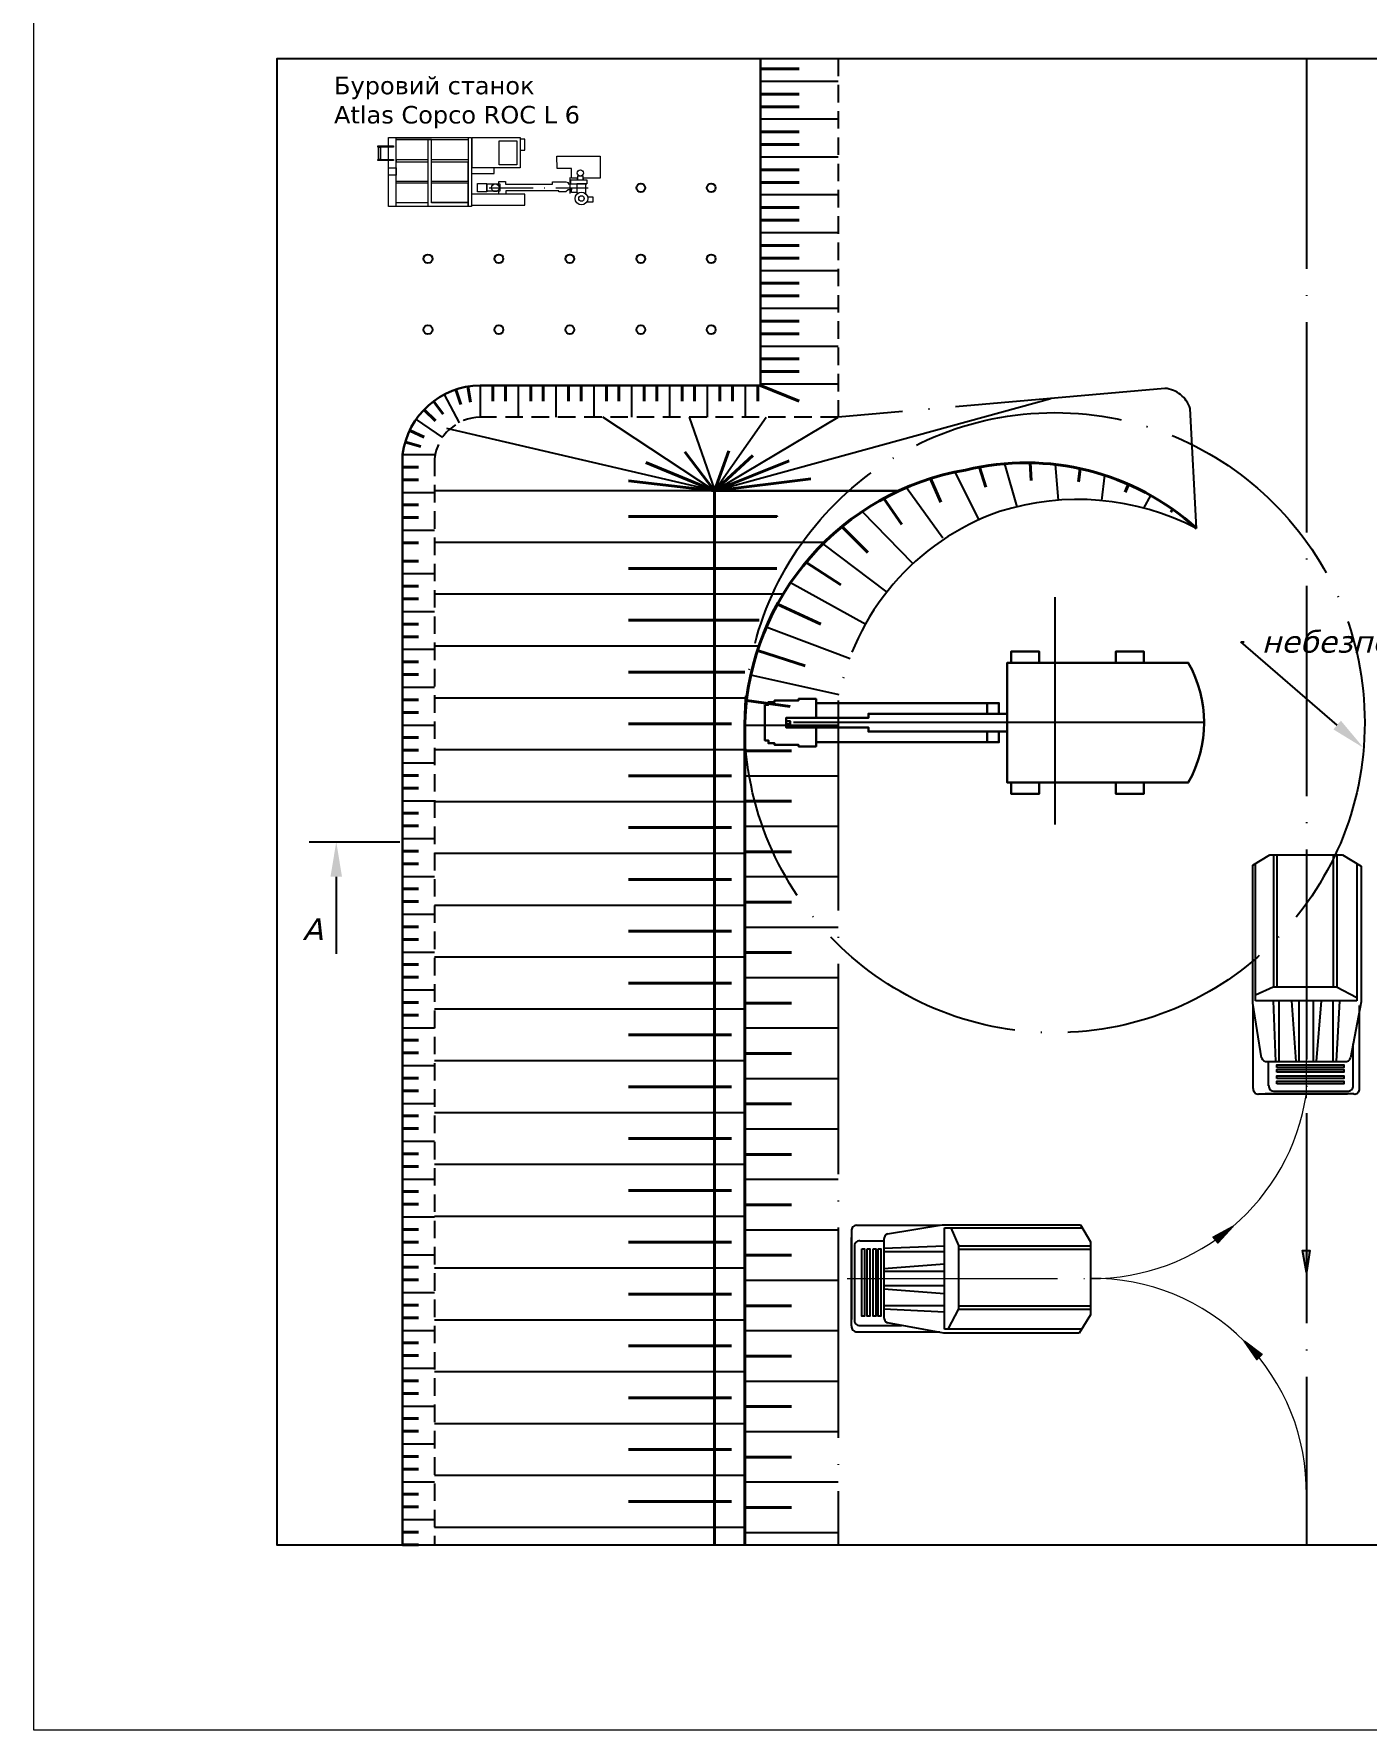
# Model space of a CAD drawing. Header units: millimetres. Extents: x -1138 to 1768, y 100 to 1081.
# Drawn here: x 956.5 to 1108.6, y 440.9 to 634.6 of the extents above; entities that cross this region are included whole.
import ezdxf
from ezdxf import colors
from ezdxf.entities.mleader import LeaderData, LeaderLine
from ezdxf.math import Vec2, Vec3

# ---------------------------------------------------------------- set-up
doc = ezdxf.new("R2010")
doc.units = ezdxf.units.MM
for name, pattern in [('ACAD_ISO04W100', [30, 24, -3, 0, -3]), ('CENTER', [7.5, 5, -1.25, 0, -1.25]), ('JIS_02_2.0', [3, 2, -1])]:
    doc.linetypes.add(name, pattern=pattern)
for name, color, linetype in [('НАДЗЕМКА', 7, 'Continuous'), ('ТРАНСПОРТ', 7, 'Continuous'), ('Уступ', 7, 'Continuous')]:
    doc.layers.add(name, color=color, linetype=linetype)
doc.styles.get("Standard").update_dxf_attribs({"font": 'calibri.ttf'})
doc.styles.add('стиль1', font='verdanai.ttf', dxfattribs={"height": 2.5})

# ---------------------------------------------------------------- blocks, each defined once
blk = doc.blocks.new('A$C3F031176')
for p, q in [((-26.66, 6.06), (-17.19, 6.06)), ((-23.17, 5.09), (-16.92, 6.11)), ((-16.92, 6.11), (-1.15, 6.11)), ((-1.15, 6.11), (0, 4.16)), ((-27.28, 5.4), (-27.28, -4.71)), ((-27.28, -5.43), (-27.28, 4.68)), ((-26.34, 4.29), (-23.59, 4.29)), ((-23.59, 4.43), (-23.58, -4.41)), ((-16.66, -5.79), (-16.66, 5.78)), ((-16.66, 5.78), (-0.96, 5.78)), ((-15.95, 5.78), (-15.06, 3.77)), ((0, 4.16), (0, -4.16)), ((-26.96, 3.62), (-26.96, -4.69)), ((-23.59, 3.45), (-16.66, 3.73)), ((-23.59, 3.07), (-16.66, 3.07)), ((-15.06, 3.77), (-15.06, -3.46)), ((-15.06, 3.71), (0, 3.71)), ((-15.06, 3.32), (0, 3.32)), ((-23.58, 1.13), (-16.66, 1.65)), ((-23.58, 0.81), (-16.66, 0.81)), ((-23.58, -0.82), (-16.66, -0.82)), ((-23.58, -1.19), (-16.66, -1.73)), ((-23.58, -3.09), (-16.66, -3.09)), ((-23.58, -3.46), (-16.66, -3.83)), ((-15.06, -3.46), (-16.28, -5.79)), ((-15.06, -3.12), (0, -3.12)), ((-15.06, -3.52), (0, -3.52)), ((-26.34, -5.37), (-21.56, -5.37)), ((-16.75, -6.27), (-23.17, -5.07)), ((-0.97, -5.79), (-16.66, -5.79)), ((0, -4.16), (-1.27, -6.27)), ((-26.66, -6.1), (-17.19, -6.1)), ((-1.27, -6.27), (-16.75, -6.27))]:
    blk.add_line(p, q)
at = {"linetype": 'ACAD_ISO04W100', "lineweight": 0}
blk.add_line((-27.77, -0.02), (0, -0.02), dxfattribs=at)
for points in [[(-26.12, 3.37), (-25.81, 3.37), (-25.81, -4.31), (-26.12, -4.31)], [(-25.51, 3.37), (-25.2, 3.37), (-25.2, -4.31), (-25.51, -4.31)], [(-24.8, 3.37), (-24.5, 3.37), (-24.5, -4.31), (-24.8, -4.31)], [(-24.26, 3.37), (-23.95, 3.37), (-23.95, -4.31), (-24.26, -4.31)]]:
    blk.add_lwpolyline(points, close=True)
for centre, radius, start, end in [((-26.71, 5.48), 0.583, 85.666, 188.0931), ((-26.38, 3.7), 0.583, 85.666, 188.0931), ((-22.96, 4.5), 0.63, 109.9652, 186.476), ((-26.71, -5.51), 0.583, 171.9069, 274.334), ((-26.36, -4.77), 0.604, 172.8512, 272.3738), ((-22.96, -4.48), 0.63, 173.524, 250.0348)]:
    blk.add_arc(centre, radius, start, end)
blk = doc.blocks.new('A$C41F85E34')
at = {"layer": 'Уступ'}
h = blk.add_hatch(color=256, dxfattribs=at)
h.dxf.hatch_style = 1
h.paths.add_polyline_path([(-1.72, 1.81), (-2.02, 1.53), (0, 0)])
h.paths.add_polyline_path([(-1.42, 2.1), (-1.72, 1.81), (0, 0)])
blk.add_lwpolyline([(0, 0), (-2.02, 1.53), (-1.42, 2.1), (0, 0)], dxfattribs=at)
blk = doc.blocks.new('A$C5939356C')
at = {"layer": 'ТРАНСПОРТ', "color": 7, "lineweight": 20}
for points in [[(-21.93, 4.79), (-20.13, 4.79), (-20.13, 4.65), (-21.93, 4.65)], [(-21.64, 3.24), (-21.86, 3.24), (-21.86, 4.65), (-21.64, 4.65)], [(-21.64, 4.65), (-21.64, 4.65), (-21.64, 3.24), (-21.64, 3.24)], [(-20.72, 5.76), (-11.24, 5.76), (-11.24, -2.13), (-20.72, -2.13)], [(-11.16, 5.76), (-5.68, 5.76), (-5.68, 2.29), (-11.16, 2.29)], [(-8.07, 5.37), (-6.04, 5.37), (-6.04, 2.62), (-8.07, 2.62)], [(-21.93, 3.24), (-20.13, 3.24), (-20.13, 3.1), (-21.93, 3.1)], [(-19.83, 1.45), (-20.72, 1.45), (-20.72, 2.3), (-19.83, 2.3)], [(-8.63, 2.29), (-11.24, 2.29), (-11.24, 1.63), (-8.63, 1.63)], [(-1.48, 3.62), (3.46, 3.62), (3.46, 1.12), (1.52, 1.12), (1.52, 0.91), (1.52, 1.33), (0.87, 1.33), (0.87, 0.91), (0.87, 1.12), (0.18, 1.12), (0.18, 2.19), (-1.44, 2.19)], [(-10.55, 0.51), (-9.48, 0.51), (-9.48, -0.45), (-10.55, -0.45)], [(-9.48, 0.44), (-8.01, 0.44), (-8.01, -0.39), (-9.48, -0.39)], [(-11.24, -2), (-5.14, -2), (-5.14, -0.72), (-11.24, -0.72)]]:
    blk.add_lwpolyline(points, close=True, dxfattribs=at)
for points in [[(-19.83, -2.13), (-19.83, 5.76), (-19.83, 5.76), (-11.61, 5.76), (-11.61, 5.76), (-11.61, -2.13), (-11.61, -1.69), (-15.81, -1.69), (-15.81, -1.71), (-15.81, 5.5)], [(-15.81, 5.5), (-19.83, 5.5), (-11.61, 5.5)], [(-15.81, 5.5), (-16.21, 5.5), (-16.21, -2.13)], [(-11.16, 5.56), (-11.24, 5.56), (-11.24, 4.28), (-11.16, 4.28)], [(-5.68, 4.28), (-5.14, 4.28), (-5.14, 5.56), (-5.68, 5.56)], [(-16.21, 2.94), (-19.8, 2.94), (-19.8, 3.25), (-16.21, 3.25)], [(-15.81, 3.25), (-11.61, 3.25)], [(-15.81, 0.76), (-11.61, 0.76), (-11.61, 2.94), (-15.81, 2.94)], [(-16.21, 0.54), (-19.83, 0.54), (-19.83, 0.76), (-16.21, 0.76)], [(-15.81, -1.69), (-11.61, -1.69), (-11.61, 0.54), (-15.81, 0.54)], [(-8.1, 0.44), (-8.1, 0.71), (-7.34, 0.71), (-7.34, 0.43), (-1.99, 0.43), (-1.99, 0.7), (-0.44, 0.7), (-0.21, 0.62), (-0.21, 0.47), (0, 0.47), (0, 0.47), (1.94, 0.47), (1.94, 0.47), (0.81, 0.47), (0.81, -0.55), (0.2, -0.55), (0.2, 0), (0.2, -0.23), (-0.21, -0.23), (-0.44, -0.44), (-1.25, -0.44), (-1.25, -0.36), (-7.3, -0.36), (-7.3, -0.72), (-8.12, -0.72), (-8.12, -0.39)], [(0.13, 0.47), (0.13, 0.91), (1.93, 0.91), (1.93, 0.47), (1.93, 0.47)], [(1.8, 0.47), (1.8, -0.67)], [(-19.83, -2.13), (-19.83, -2.13), (-19.83, -2.13), (-19.83, -1.69), (-16.21, -1.69)], [(0.81, -0.55), (0.88, -0.65)], [(2.02, -1.02), (2.62, -1.03), (2.62, -1.62), (1.93, -1.62)]]:
    blk.add_lwpolyline(points, dxfattribs=at)
at = {"layer": 'ТРАНСПОРТ', "color": 7, "linetype": 'CENTER', "lineweight": 20}
for points in [[(-9.2, 0), (2.08, 0)], [(0, 1.19), (0, -0.66)]]:
    blk.add_lwpolyline(points, dxfattribs=at)
at = {"layer": 'ТРАНСПОРТ', "color": 7, "lineweight": 20}
for centre, radius in [((1.2, 1.69), 0.364), ((-8.51, 0), 0.438), ((1.33, -1.22), 0.725), ((1.33, -1.22), 0.311)]:
    blk.add_circle(centre, radius, dxfattribs=at)

msp = doc.modelspace()

# ---------------------------------------------------------------- linework, layer by layer
at = {"color": 6, "lineweight": 20}
msp.add_lwpolyline([(956.512, 735.66), (1184.956, 735.66), (1184.956, 440.944), (956.512, 440.944)], close=True, dxfattribs=at)
at = {"lineweight": 30}
msp.add_lwpolyline([(1039.994, 557.988), (1039.994, 553.948), (1040.385, 553.948), (1040.385, 553.623), (1041.092, 553.623), (1041.092, 553.423), (1043.831, 553.423), (1043.831, 553.262), (1045.844, 553.262), (1045.83, 555.433), (1042.406, 555.433), (1042.406, 556.502), (1045.83, 556.502), (1045.83, 558.674), (1043.831, 558.674), (1043.831, 558.513), (1041.092, 558.513), (1041.092, 558.313), (1040.385, 558.313), (1040.385, 557.988)], close=True, dxfattribs=at)
for points in [[(1042.406, 556.142), (1042.867, 556.142), (1042.867, 555.793), (1042.406, 555.793)], [(1045.83, 553.734), (1066.717, 553.734), (1066.717, 554.949)], [(1065.376, 554.949), (1065.376, 553.734)]]:
    msp.add_lwpolyline(points, dxfattribs=at)
at = {"lineweight": 20}
for centre, radius, start, end in [((1077.35, 517.251), 24.752, 269.58323, 351.46101), ((1077.507, 468.177), 24.325, 358.98999, 90.79275)]:
    msp.add_arc(centre, radius, start, end, dxfattribs=at)
at = {"layer": 'НАДЗЕМКА', "lineweight": 40}
for p, q in [((998.94, 587.987), (1000.688, 587.481)), ((1037.888, 558.516), (1042.897, 557.798)), ((1037.688, 552.756), (1043.02, 552.756)), ((1037.688, 544.116), (1037.688, 549.876)), ((1037.688, 546.996), (1043.02, 546.996)), ((1037.688, 541.236), (1043.02, 541.236)), ((1037.688, 535.476), (1043.02, 535.476)), ((1037.688, 529.716), (1043.02, 529.716)), ((1037.688, 523.956), (1043.02, 523.956)), ((1037.688, 518.196), (1043.02, 518.196)), ((1037.688, 512.436), (1043.02, 512.436)), ((1037.688, 506.676), (1043.02, 506.676)), ((1037.688, 500.916), (1043.02, 500.916)), ((1037.688, 495.156), (1043.02, 495.156)), ((1037.688, 489.396), (1043.02, 489.396)), ((1037.688, 483.636), (1043.02, 483.636)), ((1037.688, 477.876), (1043.02, 477.876)), ((1037.688, 472.116), (1043.02, 472.116)), ((1037.688, 466.356), (1043.02, 466.356))]:
    msp.add_line(p, q, dxfattribs=at)
at = {"layer": 'НАДЗЕМКА'}
for p, q in [((1055.323, 582.454), (1002.26, 582.454)), ((1034.249, 582.454), (1055.323, 582.454)), ((1046.761, 576.539), (1002.26, 576.539)), ((1042.074, 570.621), (1002.26, 570.621)), ((1039.306, 564.703), (1002.26, 564.703)), ((1037.922, 558.784), (1002.26, 558.784)), ((1037.688, 552.866), (1002.26, 552.866)), ((1037.688, 546.947), (1002.26, 546.947)), ((1037.688, 541.029), (1002.26, 541.029)), ((1037.688, 535.111), (1002.26, 535.111)), ((1037.688, 529.192), (1002.26, 529.192)), ((1037.688, 523.274), (1002.26, 523.274)), ((1037.688, 517.355), (1002.26, 517.355)), ((1037.688, 511.437), (1002.26, 511.437)), ((1037.688, 505.519), (1002.26, 505.519)), ((1037.688, 499.6), (1002.26, 499.6)), ((1037.688, 493.682), (1002.26, 493.682)), ((1037.688, 487.763), (1002.26, 487.763)), ((1037.688, 481.845), (1002.26, 481.845)), ((1037.688, 475.927), (1002.26, 475.927)), ((1037.688, 470.008), (1002.26, 470.008)), ((1037.688, 464.09), (1002.26, 464.09))]:
    msp.add_line(p, q, dxfattribs=at)
for points in [[(1145.598, 462.063), (984.292, 462.063), (984.292, 462.063), (984.292, 631.793), (1145.502, 631.793)], [(1048.353, 629.176), (1039.487, 629.176)], [(1048.353, 624.856), (1039.487, 624.856)], [(1048.353, 620.536), (1039.487, 620.536)], [(1048.353, 616.216), (1039.487, 616.216)], [(1048.353, 611.896), (1039.487, 611.896)], [(1048.353, 607.576), (1039.487, 607.576)], [(1048.353, 607.576), (1039.487, 607.576)], [(1048.353, 603.256), (1039.487, 603.256)], [(1048.353, 603.256), (1039.487, 603.256)], [(1048.353, 598.936), (1039.487, 598.936)], [(1048.353, 598.936), (1039.487, 598.936)], [(1048.353, 594.616), (1039.487, 594.616)], [(1003.366, 593.431), (1005.07, 590.215)], [(1007.487, 594.476), (1007.487, 590.837)], [(1011.807, 594.476), (1011.807, 590.837)], [(1016.127, 594.476), (1016.127, 590.837)], [(1020.447, 594.476), (1020.447, 590.837)], [(1024.767, 594.476), (1024.767, 590.837)], [(1029.087, 594.476), (1029.087, 590.837)], [(1033.407, 594.476), (1033.407, 590.837)], [(1034.249, 582.454), (1072.638, 592.983)], [(1037.727, 594.476), (1037.727, 590.837)], [(1034.249, 582.454), (1021.478, 590.837)], [(1034.249, 582.661), (1031.399, 590.837)], [(1034.249, 582.454), (1048.353, 590.837)], [(1034.249, 582.454), (1040.141, 590.837)], [(1000.168, 590.582), (1003.167, 588.519)], [(1034.249, 582.454), (1003.679, 589.568)], [(998.621, 586.583), (1002.26, 586.583)], [(1067.361, 585.536), (1068.768, 580.622)], [(1073.137, 585.446), (1073.485, 581.369)], [(1061.666, 584.571), (1064.417, 579.123)], [(1078.781, 584.218), (1078.444, 581.328)], [(998.621, 582.263), (1002.26, 582.263)], [(1056.16, 582.825), (1060.296, 577.056)], [(1083.269, 580.473), (1084.071, 581.899)], [(1051.084, 580.069), (1056.84, 574.162)], [(998.621, 577.943), (1002.26, 577.943)], [(1046.621, 576.402), (1053.91, 570.852)], [(998.621, 572.981), (1002.26, 572.981)], [(1042.933, 571.956), (1051.528, 567.201)], [(1073.09, 570.298), (1073.09, 544.34)], [(998.621, 568.661), (1002.26, 568.661)], [(1040.152, 566.894), (1049.715, 563.282)], [(998.621, 564.341), (1002.26, 564.341)], [(998.621, 560.021), (1002.26, 560.021)], [(1048.489, 559.161), (1038.379, 561.396)], [(1090.156, 555.968), (1043.262, 555.968)], [(998.621, 555.701), (1002.26, 555.701)], [(1048.353, 555.636), (1037.688, 555.636)], [(998.621, 551.381), (1002.26, 551.381)], [(1048.353, 549.876), (1037.688, 549.876)], [(998.621, 547.061), (1002.26, 547.061)], [(998.621, 542.741), (1002.26, 542.741)], [(1048.353, 544.116), (1037.688, 544.116)], [(998.621, 538.421), (1002.26, 538.421)], [(1048.353, 538.356), (1037.688, 538.356)], [(998.621, 534.101), (1002.26, 534.101)], [(1048.353, 532.596), (1037.688, 532.596)], [(998.621, 529.781), (1002.26, 529.781)], [(1048.353, 526.836), (1037.688, 526.836)], [(998.621, 525.461), (1002.26, 525.461)], [(998.621, 521.141), (1002.26, 521.141)], [(1048.353, 521.076), (1037.688, 521.076)], [(998.621, 516.821), (1002.26, 516.821)], [(1048.353, 515.316), (1037.688, 515.316)], [(998.621, 512.501), (1002.26, 512.501)], [(1048.353, 509.556), (1037.688, 509.556)], [(998.621, 508.181), (1002.26, 508.181)], [(998.621, 503.861), (1002.26, 503.861)], [(1048.353, 503.796), (1037.688, 503.796)], [(998.621, 499.541), (1002.26, 499.541)], [(1048.353, 498.036), (1037.688, 498.036)], [(998.621, 495.221), (1002.26, 495.221)], [(1048.353, 492.276), (1037.688, 492.276)], [(998.621, 490.901), (1002.26, 490.901)], [(998.621, 486.581), (1002.26, 486.581)], [(1048.353, 486.516), (1037.688, 486.516)], [(998.621, 482.261), (1002.26, 482.261)], [(1048.353, 480.756), (1037.688, 480.756)], [(998.621, 477.941), (1002.26, 477.941)], [(1048.353, 474.996), (1037.688, 474.996)], [(998.621, 473.621), (1002.26, 473.621)], [(998.621, 469.301), (1002.26, 469.301)], [(1048.353, 469.236), (1037.688, 469.236)], [(998.621, 464.981), (1002.26, 464.981)], [(1048.353, 463.476), (1037.688, 463.476)]]:
    msp.add_lwpolyline(points, dxfattribs=at)
at = {"layer": 'НАДЗЕМКА', "lineweight": 30}
for points in [[(1039.487, 631.793), (1039.487, 594.476), (1007.461, 594.476, 0.3726724), (998.621, 586.583), (998.621, 462.063)], [(1067.666, 555.874), (1067.666, 562.815), (1088.348, 562.815, -0.2641387), (1088.348, 549.121), (1067.666, 549.121), (1067.666, 556.062)]]:
    msp.add_lwpolyline(points, format="xyb", dxfattribs=at)
at = {"layer": 'НАДЗЕМКА', "linetype": 'JIS_02_2.0'}
msp.add_lwpolyline([(1048.353, 631.793), (1048.353, 590.837), (1007.487, 590.837, 0.3760224), (1002.26, 586.105), (1002.26, 462.063)], format="xyb", dxfattribs=at)
at = {"layer": 'НАДЗЕМКА', "linetype": 'ACAD_ISO04W100'}
msp.add_lwpolyline([(1101.828, 631.793), (1101.828, 462.063)], dxfattribs=at)
at = {"layer": 'НАДЗЕМКА', "lineweight": 40}
for points in [[(1043.92, 630.616), (1039.487, 630.616)], [(1043.92, 627.736), (1039.487, 627.736)], [(1043.92, 626.296), (1039.487, 626.296)], [(1043.92, 623.416), (1039.487, 623.416)], [(1043.92, 621.976), (1039.487, 621.976)], [(1043.92, 619.096), (1039.487, 619.096)], [(1043.92, 617.656), (1039.487, 617.656)], [(1043.92, 614.776), (1039.487, 614.776)], [(1043.92, 613.336), (1039.487, 613.336)], [(1043.92, 610.456), (1039.487, 610.456)], [(1043.92, 609.016), (1039.487, 609.016)], [(1043.92, 606.136), (1039.487, 606.136)], [(1043.92, 604.696), (1039.487, 604.696)], [(1043.92, 601.816), (1039.487, 601.816)], [(1043.92, 600.376), (1039.487, 600.376)], [(1043.92, 597.496), (1039.487, 597.496)], [(1043.92, 596.056), (1039.487, 596.056)], [(1002.152, 592.657), (1003.25, 591.206)], [(1004.688, 594.001), (1005.273, 592.278)], [(1006.085, 594.353), (1006.387, 592.558)], [(1008.927, 594.476), (1008.927, 592.657)], [(1010.367, 594.476), (1010.367, 592.657)], [(1013.247, 594.476), (1013.247, 592.657)], [(1014.687, 594.476), (1014.687, 592.657)], [(1017.567, 594.476), (1017.567, 592.657)], [(1019.007, 594.476), (1019.007, 592.657)], [(1021.887, 594.476), (1021.887, 592.657)], [(1023.327, 594.476), (1023.327, 592.657)], [(1026.207, 594.476), (1026.207, 592.657)], [(1027.647, 594.476), (1027.647, 592.657)], [(1030.527, 594.476), (1030.527, 592.657)], [(1031.967, 594.476), (1031.967, 592.657)], [(1034.847, 594.476), (1034.847, 592.657)], [(1036.287, 594.476), (1036.287, 592.657)], [(1039.167, 594.476), (1039.167, 592.657)], [(1043.92, 592.657), (1039.487, 594.476)], [(1001.077, 591.699), (1002.392, 590.442)], [(999.45, 589.334), (1001.094, 588.555)], [(1034.249, 582.454), (1030.857, 586.885)], [(1034.249, 582.454), (1035.889, 587.019)], [(998.621, 585.143), (1000.441, 585.143)], [(1034.249, 582.454), (1026.413, 585.691)], [(1034.249, 582.454), (1038.611, 586.471)], [(1034.249, 582.454), (1042.745, 585.846)], [(1064.514, 585.155), (1065.212, 582.844)], [(1070.27, 585.635), (1070.395, 583.628)], [(1076.007, 584.968), (1075.819, 583.461)], [(998.621, 583.703), (1000.441, 583.703)], [(1034.249, 582.454), (1024.407, 583.573)], [(1034.249, 582.454), (1045.254, 583.808)], [(1058.89, 583.835), (1060.102, 581.127)], [(1081.5, 583.182), (1081.124, 582.287)], [(1034.249, 582.454), (1034.249, 462.063)], [(1053.574, 581.577), (1055.627, 578.607)], [(998.621, 580.823), (1000.441, 580.823)], [(998.621, 579.383), (1000.441, 579.383)], [(1041.356, 579.497), (1041.356, 579.497), (1041.356, 579.497), (1024.407, 579.497)], [(1086.533, 580.347), (1086.351, 580.02)], [(1048.78, 578.354), (1051.756, 575.378)], [(998.621, 576.503), (1000.441, 576.503)], [(998.621, 574.421), (1000.441, 574.421)], [(1041.356, 573.578), (1024.407, 573.578)], [(1044.684, 574.282), (1048.66, 571.694)], [(998.621, 571.541), (1000.441, 571.541)], [(998.621, 570.101), (1000.441, 570.101)], [(1041.431, 569.508), (1046.399, 567.208)], [(1039.338, 567.66), (1024.407, 567.66)], [(998.621, 567.221), (1000.441, 567.221)], [(998.621, 565.781), (1000.441, 565.781)], [(1044.605, 562.439), (1039.14, 564.206)], [(998.621, 562.901), (1000.441, 562.901)], [(1037.688, 561.742), (1024.407, 561.742)], [(998.621, 561.461), (1000.441, 561.461)], [(998.621, 558.581), (1000.441, 558.581)], [(998.621, 557.141), (1000.441, 557.141)], [(1036.16, 555.823), (1024.407, 555.823)], [(998.621, 554.261), (1000.441, 554.261)], [(998.621, 552.821), (1000.441, 552.821)], [(998.621, 549.941), (1000.441, 549.941)], [(998.621, 548.501), (1000.441, 548.501)], [(1036.189, 549.905), (1024.407, 549.905)], [(998.621, 545.621), (1000.441, 545.621)], [(998.621, 544.181), (1000.441, 544.181)], [(1036.189, 543.986), (1024.407, 543.986)], [(998.621, 541.301), (1000.441, 541.301)], [(998.621, 539.861), (1000.441, 539.861)], [(998.621, 536.981), (1000.441, 536.981)], [(1036.189, 538.068), (1024.407, 538.068)], [(998.621, 535.541), (1000.441, 535.541)], [(998.621, 532.661), (1000.441, 532.661)], [(998.621, 531.221), (1000.441, 531.221)], [(1036.189, 532.15), (1024.407, 532.15)], [(998.621, 528.341), (1000.441, 528.341)], [(998.621, 526.901), (1000.441, 526.901)], [(1036.189, 526.231), (1024.407, 526.231)], [(998.621, 524.021), (1000.441, 524.021)], [(998.621, 522.581), (1000.441, 522.581)], [(998.621, 519.701), (1000.441, 519.701)], [(1036.189, 520.313), (1024.407, 520.313)], [(998.621, 518.261), (1000.441, 518.261)], [(998.621, 515.381), (1000.441, 515.381)], [(998.621, 513.941), (1000.441, 513.941)], [(1036.189, 514.394), (1024.407, 514.394)], [(998.621, 511.061), (1000.441, 511.061)], [(998.621, 509.621), (1000.441, 509.621)], [(1036.189, 508.476), (1024.407, 508.476)], [(1036.189, 508.476), (1024.407, 508.476)], [(998.621, 506.741), (1000.441, 506.741)], [(998.621, 505.301), (1000.441, 505.301)], [(998.621, 502.421), (1000.441, 502.421)], [(1036.189, 502.558), (1024.407, 502.558)], [(998.621, 500.981), (1000.441, 500.981)], [(998.621, 498.101), (1000.441, 498.101)], [(998.621, 496.661), (1000.441, 496.661)], [(1036.189, 496.639), (1024.407, 496.639)], [(998.621, 493.781), (1000.441, 493.781)], [(998.621, 492.341), (1000.441, 492.341)], [(1036.189, 490.721), (1024.407, 490.721)], [(998.621, 489.461), (1000.441, 489.461)], [(998.621, 488.021), (1000.441, 488.021)], [(998.621, 485.141), (1000.441, 485.141)], [(1036.189, 484.802), (1024.407, 484.802)], [(1036.189, 484.802), (1024.407, 484.802)], [(998.621, 483.701), (1000.441, 483.701)], [(998.621, 480.821), (1000.441, 480.821)], [(998.621, 479.381), (1000.441, 479.381)], [(1036.189, 478.884), (1024.407, 478.884)], [(998.621, 476.501), (1000.441, 476.501)], [(998.621, 475.061), (1000.441, 475.061)], [(1036.189, 472.966), (1024.407, 472.966)], [(998.621, 472.181), (1000.441, 472.181)], [(998.621, 470.741), (1000.441, 470.741)], [(998.621, 467.861), (1000.441, 467.861)], [(1036.189, 467.047), (1024.407, 467.047)], [(998.621, 466.421), (1000.441, 466.421)], [(998.621, 463.541), (1000.441, 463.541)], [(998.621, 462.101), (1000.441, 462.101)]]:
    msp.add_lwpolyline(points, dxfattribs=at)
at = {"layer": 'НАДЗЕМКА', "linetype": 'ACAD_ISO04W100'}
for points in [[(1089.289, 578.149), (1088.551, 591.837, 0.3030328), (1085.685, 594.135), (1085.685, 594.135), (1085.685, 594.135), (1048.353, 590.837)], [(1089.289, 578.149, 0.1992017), (1066.773, 580.062, 0.2710977), (1048.353, 558.513), (1048.353, 462.063)]]:
    msp.add_lwpolyline(points, format="xyb", dxfattribs=at)
at = {"layer": 'НАДЗЕМКА', "lineweight": 40}
msp.add_lwpolyline([(1037.688, 462.063), (1037.688, 555.968, -0.3549499), (1062.92, 584.814, -0.2479871), (1089.289, 578.149)], format="xyb", dxfattribs=at)
at = {"layer": 'НАДЗЕМКА', "lineweight": 30}
for points in [[(1068.113, 562.815), (1068.113, 564.088), (1071.32, 564.088), (1071.32, 562.815)], [(1080.063, 562.815), (1080.063, 564.088), (1083.269, 564.088), (1083.269, 562.815)], [(1066.717, 556.987), (1066.717, 558.202), (1045.83, 558.202)], [(1065.376, 556.987), (1065.376, 558.202)], [(1067.666, 556.987), (1051.818, 556.987), (1051.818, 556.502), (1045.83, 556.502)], [(1067.666, 554.949), (1051.818, 554.949), (1051.818, 555.433), (1045.83, 555.433)], [(1068.113, 549.121), (1068.113, 547.848), (1071.32, 547.848), (1071.32, 549.121)], [(1080.063, 549.121), (1080.063, 547.848), (1083.269, 547.848), (1083.269, 549.121)]]:
    msp.add_lwpolyline(points, dxfattribs=at)
at = {"layer": 'НАДЗЕМКА', "linetype": 'ACAD_ISO04W100'}
msp.add_circle((1073.09, 555.968), 35.402, dxfattribs=at)
at = {"layer": 'ТРАНСПОРТ'}
msp.add_line((987.948, 542.37), (998.289, 542.37), dxfattribs=at)
at = {"layer": 'Уступ'}
for centre in [(1025.816, 617.036), (1033.867, 617.036), (1001.515, 608.936), (1009.615, 608.936), (1017.716, 608.936), (1025.816, 608.936), (1033.867, 608.936), (1001.515, 600.836), (1009.615, 600.836), (1017.716, 600.836), (1025.816, 600.836), (1033.867, 600.836)]:
    msp.add_circle(centre, 0.5, dxfattribs=at)

# ---------------------------------------------------------------- block references
at = {"layer": 'НАДЗЕМКА', "color": 5, "rotation": 90}
msp.add_blockref('A$C3F031176', (1101.811, 540.859), dxfattribs=at)
at = {"layer": 'НАДЗЕМКА', "color": 5}
msp.add_blockref('A$C3F031176', (1077.17, 492.516), dxfattribs=at)
at = {"layer": 'ТРАНСПОРТ', "lineweight": 20}
msp.add_blockref('A$C5939356C', (1017.716, 617.036), dxfattribs=at)
at = {"layer": 'Уступ'}
for p, rotation in [((1093.432, 498.435), 84.33447871942084), ((1101.828, 493.187), 316.7274658166353), ((1094.739, 485.345), 180.1195130536854)]:
    msp.add_blockref('A$C41F85E34', p, dxfattribs=dict(at, rotation=rotation))

# ---------------------------------------------------------------- texts
at = {"layer": 'ТРАНСПОРТ', "insert": (987.176, 533.637), "char_height": 2.5, "attachment_point": 1, "style": 'стиль1'}
msp.add_mtext_dynamic_manual_height_columns('А', width=3.84048, gutter_width=12.5, heights=[0], dxfattribs=at)
at = {"layer": 'Уступ', "insert": (990.784, 629.717), "char_height": 2, "attachment_point": 1, "style": 'стиль1'}
msp.add_mtext_dynamic_manual_height_columns('{\\fVerdana|b0|i0|c204|p34;Буровий станок\\PАtlas Copco ROC L 6}', width=39.14031, gutter_width=12.5, heights=[0], dxfattribs=at)

# ---------------------------------------------------------------- leaders
at = {"layer": 'ТРАНСПОРТ', "linetype": 'ACAD_ISO04W100'}
ml = msp.add_multileader_mtext('Standard', dxfattribs=at)
ml.set_content('{\\C256;небезпечна зона}', color=256, style='стиль1')
ml.set_leader_properties()
ml.build(insert=Vec2(0, 0))
ml.multileader.update_dxf_attribs({"text_right_attachment_type": 6, "dogleg_length": 0.36})
ctx = ml.context
ctx.base_point, ctx.char_height, ctx.plane_origin = Vec3(1094.71, 565.186), 2.5, Vec3(1115.476, 551.864)
ctx.right_attachment = 6
notes = []
notes.append((ctx, [(0, (1, 1, 0), (1094.35, 565.186), (1, 0), 0.36, [(0, [(1108.374, 553.082)], 0, [])])]))
ctx.mtext.insert, ctx.mtext.flow_direction = Vec3(1096.71, 566.462), 5
at = {"layer": 'ТРАНСПОРТ'}
ml = msp.add_multileader_mtext('Standard', dxfattribs=at)
ml.set_content('', color=256)
ml.set_leader_properties()
ml.build(insert=Vec2(0, 0))
ml.multileader.update_dxf_attribs({"text_right_attachment_type": 6, "dogleg_length": 0})
ctx = ml.context
ctx.base_point, ctx.plane_origin = Vec3(991.04, 529.573), Vec3(991.04, 542.37)
ctx.right_attachment = 6
notes.append((ctx, [(0, (1, 1, 0), (991.04, 529.573), (1, 0), 0, [(0, [(991.04, 542.37)], 0, [])])]))
ctx.mtext.insert, ctx.mtext.flow_direction = Vec3(993.04, 531.573), 5
for ctx, leaders in notes:
    for number, flags, end, landing, length, lines in leaders:
        leader = LeaderData()
        leader.index, (leader.has_last_leader_line, leader.has_dogleg_vector, leader.attachment_direction) = number, flags
        leader.last_leader_point, leader.dogleg_vector, leader.dogleg_length = Vec3(end), Vec3(landing), length
        for number, points, colour, breaks in lines:
            line = LeaderLine()
            line.index, line.vertices, line.color, line.breaks = number, Vec3.list(points), colors.encode_raw_color(colour), breaks
            leader.lines.append(line)
        ctx.leaders.append(leader)

doc.saveas('drawing.dxf')
